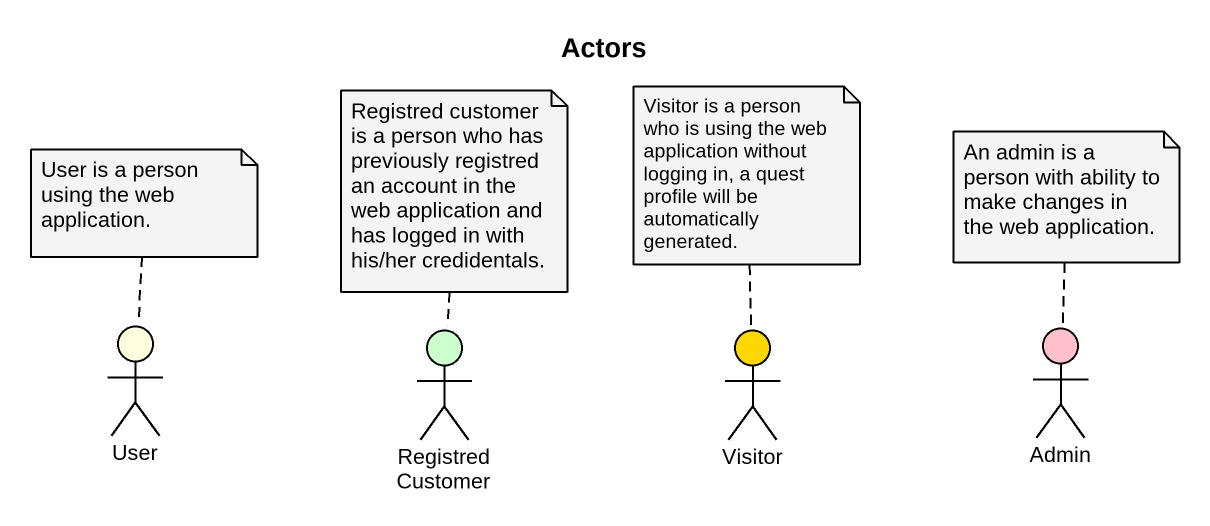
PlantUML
@startuml
title Actors
actor User #FFFFE0
actor "Registred Customer" as Registred_Customer #CCFFCC
actor Visitor #FFD700
actor Admin #FFC0CB
note top of User : User is a person using the web application.
note top of Registred_Customer : Registred customer is a person who has previously registred an account in the web application and has logged in with his/her credidentals.
note top of Visitor : Visitor is a person who is using the web application without logging in, a quest profile will be automatically generated.
note top of Admin : An admin is a person with ability to make changes in the web application.
@enduml
